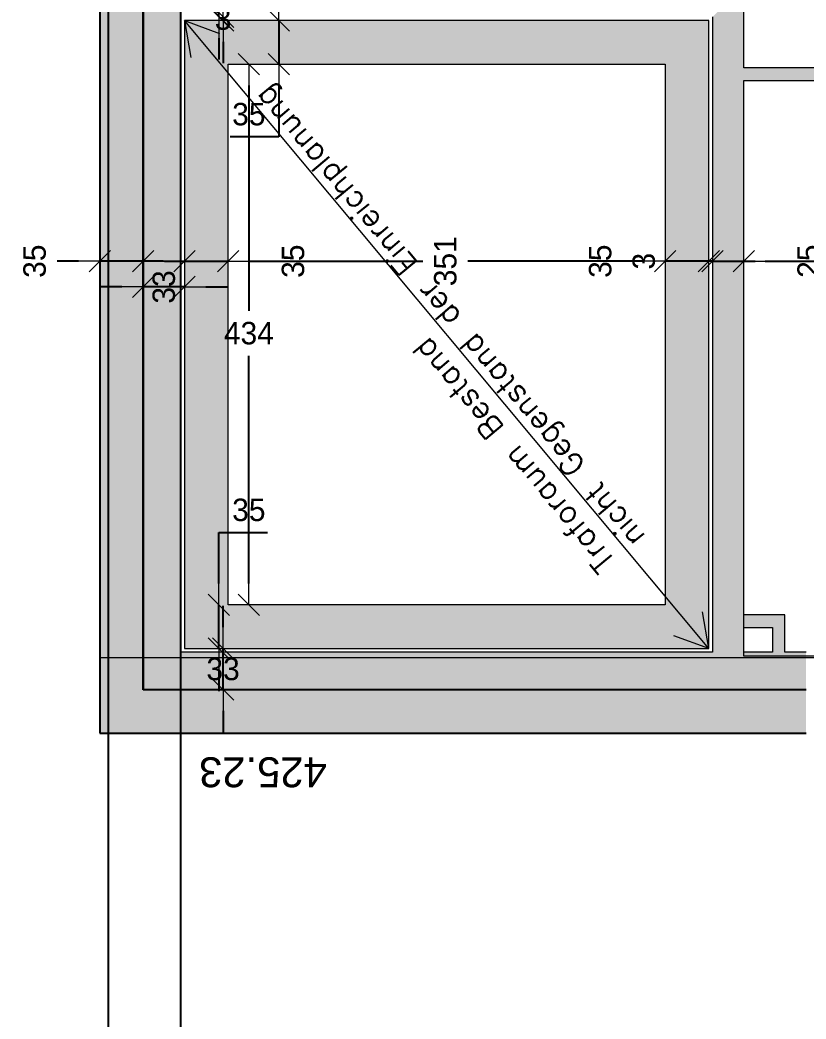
# Model space of a CAD drawing. Header units: metres. Extents: x -223175 to -223082, y -66 to 73.
# Drawn here: x -223167.98 to -223161.67, y -52.32 to -44.3 of the extents above; entities that cross this region are included whole.
import ezdxf
from ezdxf.enums import TextEntityAlignment as Align

# ---------------------------------------------------------------- set-up
doc = ezdxf.new("R2010")
doc.units = ezdxf.units.M
doc.header["$MEASUREMENT"] = 0
doc.linetypes.add('Untersicht', pattern=[0.2, 0.15, -0.05])
for name, color, linetype in [('cs-bemassung.cs', 7, 'Continuous'), ('cs-bestand wand.cs', 7, 'Continuous'), ('cs-einrichtung allg.cs', 7, 'Continuous'), ('cs-geo-hoehen.GEO', 7, 'Continuous'), ('cs-linie allg.cs', 7, 'Continuous'), ('cs-neu daemmung.cs', 7, 'Continuous'), ('cs-text allg.cs', 7, 'Continuous'), ('cs-text.cs', 7, 'Continuous'), ('cs-wand ntr.cs', 7, 'Continuous')]:
    doc.layers.add(name, color=color, linetype=linetype)
doc.styles.add('ERSTELLTER_STIL_2', font='arial.ttf')
doc.dimstyles.new('ERSTELLTER_STIL__2', dxfattribs={"dimtxt": 0.18, "dimasz": 0.171, "dimexe": 0.18, "dimexo": 0.0625, "dimgap": 0.09, "dimtad": 1, "dimtih": 1, "dimtoh": 1, "dimdec": 0, "dimlfac": 100, "dimzin": 0, "dimdsep": 46, "dimtxsty": 'Standard', "dimblk": 'ARROWHEAD_6', "dimblk1": 'ARROWHEAD_6', "dimblk2": 'ARROWHEAD_6', "dimcen": 0.09, "dimse1": 1, "dimse2": 1, "dimclrd": 7, "dimclre": 7, "dimclrt": 7, "dimazin": 0, "dimtfac": 1, "dimtdec": 4, "dimtmove": 0, "dimatfit": 3, "dimfxl": 1, "dimtolj": 1, "dimtzin": 0, "dimarcsym": 0})
doc.dimstyles.new('ERSTELLTER_STIL__4', dxfattribs={"dimtxt": 0.18, "dimasz": 0.171, "dimexe": 0.18, "dimexo": 0.0625, "dimgap": 0.09, "dimtad": 1, "dimdec": 0, "dimlfac": 100, "dimzin": 0, "dimdsep": 46, "dimtxsty": 'Standard', "dimblk": 'ARROWHEAD_6', "dimblk1": 'ARROWHEAD_6', "dimblk2": 'ARROWHEAD_6', "dimcen": 0.09, "dimse1": 1, "dimse2": 1, "dimclrd": 7, "dimclre": 7, "dimclrt": 7, "dimazin": 0, "dimtfac": 1, "dimtdec": 4, "dimtmove": 0, "dimatfit": 3, "dimfxl": 1, "dimtolj": 1, "dimtzin": 0, "dimarcsym": 0})

# ---------------------------------------------------------------- blocks, each defined once
blk = doc.blocks.new('Wand_2', base_point=(-14446.4313, 223166.6681))
at = {"layer": 'cs-neu daemmung.cs', "linetype": 'Continuous', "lineweight": 0, "true_color": 0xe4d7be}
blk.add_hatch(color=254, dxfattribs=at).paths.add_polyline_path([(-14446.7813, 223167.0181), (-14446.4313, 223166.6681), (-14440.7813, 223166.6681), (-14440.7813, 223167.0181)])
at = {"layer": 'cs-neu daemmung.cs', "color": 1, "linetype": 'Continuous', "lineweight": 25, "flags": 128}
for points in [[(-14440.7813, 223167.0181), (-14446.7813, 223167.0181)], [(-14446.4313, 223166.6681), (-14440.7813, 223166.6681)]]:
    blk.add_lwpolyline(points, dxfattribs=at)
blk = doc.blocks.new('Morph_2', base_point=(-14400.3684, 223131.1158))
at = {"layer": 'cs-bestand wand.cs', "color": 250, "linetype": 'Continuous', "lineweight": 20}
for p, q in [((-14446.7813, 223167.0171), (-14446.7813, 223161.3471)), ((-14446.1761, 223167.0171), (-14446.7813, 223167.0171)), ((-14446.1761, 223151.9371), (-14446.1761, 223167.0171))]:
    blk.add_line(p, q, dxfattribs=at)
at = {"layer": 'cs-bestand wand.cs', "color": 253, "linetype": 'Untersicht', "lineweight": 20, "true_color": 0xaaaaaa, "flags": 128}
for points in [[(-14446.1761, 223167.0171), (-14446.7813, 223167.0171)], [(-14446.7813, 223167.0171), (-14446.7813, 223151.9371)], [(-14446.1761, 223151.9371), (-14446.1761, 223167.0171)]]:
    blk.add_lwpolyline(points, dxfattribs=at)
blk = doc.blocks.new('Blockfutter 21_2')
at = {"layer": 'cs-wand ntr.cs', "color": 7, "linetype": 'Continuous', "lineweight": 13}
for p, q in [((0.41, 0), (0.41, 0.82)), ((-0.45, 0), (0.45, 0)), ((-0.4, 0), (-0.45, 0)), ((-0.45, 0), (-0.45, -0.1)), ((-0.45, 0), (-0.45, -0.1)), ((-0.45, 0), (-0.45, -0.1)), ((-0.4, -0.1), (-0.4, 0)), ((0.45, 0), (0.4, 0)), ((0.4, 0), (0.4, -0.1)), ((0.45, -0.1), (0.45, 0)), ((0.45, 0), (0.45, -0.1)), ((0.45, 0), (0.45, -0.1)), ((-0.45, -0.1), (0.45, -0.1)), ((-0.45, -0.1), (-0.4, -0.1)), ((0.4, -0.1), (0.45, -0.1))]:
    blk.add_line(p, q, dxfattribs=at)
blk.add_arc((0.41, 0), 0.82, 90, 180, dxfattribs=at)
blk = doc.blocks.new('T Marker 21')
at = {"layer": 'cs-wand ntr.cs', "color": 7, "linetype": 'Continuous', "lineweight": 13}
blk.add_line((0, 0.3), (0, -0.2), dxfattribs=at)
at = {"layer": 'cs-wand ntr.cs', "color": 7, "lineweight": 13}
for tag, p in [('DUMMY_273', (-0.19, 0.3889)), ('DUMMY_272', (-0.0264, 0.3143))]:
    blk.add_attdef(tag, text='', height=0.1, rotation=270, dxfattribs=at).set_placement(p, align=Align.BOTTOM_LEFT)
blk = doc.blocks.new('Wand_154', base_point=(-14441.5413, 223160.1471))
at = {"layer": 'cs-wand ntr.cs', "linetype": 'Continuous', "lineweight": 0, "true_color": 0xfee4b1}
for points in [[(-14441.5413, 223161.2472), (-14441.4413, 223161.2472), (-14441.4413, 223161.8471), (-14441.5413, 223161.8471)], [(-14441.5413, 223160.1471), (-14441.4413, 223160.1471), (-14441.4413, 223160.3472), (-14441.5413, 223160.3472)]]:
    blk.add_hatch(color=41, dxfattribs=at).paths.add_polyline_path(points)
at = {"layer": 'cs-wand ntr.cs', "color": 7, "linetype": 'Continuous', "lineweight": 13}
for p, q in [((-14441.5413, 223161.2472), (-14441.4413, 223161.2472)), ((-14441.5413, 223160.3472), (-14441.4413, 223160.3472))]:
    blk.add_line(p, q, dxfattribs=at)
at = {"layer": 'cs-wand ntr.cs', "color": 7, "linetype": 'Continuous', "lineweight": 13, "flags": 128}
for points in [[(-14441.5413, 223161.8471), (-14441.5413, 223161.2472)], [(-14441.4413, 223161.2472), (-14441.4413, 223161.8471)], [(-14441.5413, 223160.3472), (-14441.5413, 223160.1471)], [(-14441.4413, 223160.1471), (-14441.4413, 223160.3472)], [(-14441.5413, 223160.1471), (-14441.4413, 223160.1471)]]:
    blk.add_lwpolyline(points, dxfattribs=at)
at = {"layer": 'cs-wand ntr.cs', "color": 7, "linetype": 'Continuous', "lineweight": 13, "rotation": 90.00000000032115}
blk.add_blockref('Blockfutter 21_2', (-14441.5413, 223160.7972), dxfattribs=at)
at = {"layer": 'cs-wand ntr.cs', "color": 7, "linetype": 'Continuous', "lineweight": 13, "rotation": 90}
blk.add_blockref('T Marker 21', (-14441.5413, 223160.7972), dxfattribs=at).add_auto_attribs({'DUMMY_272': '80', 'DUMMY_273': '200'})
blk = doc.blocks.new('Wand_171', base_point=(-14441.0613, 223166.3371))
at = {"layer": 'cs-bestand wand.cs', "linetype": 'Continuous', "lineweight": 0, "true_color": 0x8b8b8b}
blk.add_hatch(color=252, dxfattribs=at).paths.add_polyline_path([(-14441.4113, 223165.9871), (-14441.4113, 223162.4771), (-14441.0613, 223162.1271), (-14441.0613, 223166.3371)])
at = {"layer": 'cs-bestand wand.cs', "color": 7, "linetype": 'Continuous', "lineweight": 20, "flags": 128}
for points in [[(-14441.0613, 223162.1271), (-14441.0613, 223166.3371)], [(-14441.4113, 223165.9871), (-14441.4113, 223162.4771)]]:
    blk.add_lwpolyline(points, dxfattribs=at)
blk = doc.blocks.new('Wand_172', base_point=(-14441.0613, 223162.1271))
at = {"layer": 'cs-bestand wand.cs', "linetype": 'Continuous', "lineweight": 0, "true_color": 0x8b8b8b}
blk.add_hatch(color=252, dxfattribs=at).paths.add_polyline_path([(-14441.4113, 223162.4771), (-14445.7513, 223162.4771), (-14446.1013, 223162.1271), (-14441.0613, 223162.1271)])
at = {"layer": 'cs-bestand wand.cs', "color": 7, "linetype": 'Continuous', "lineweight": 20, "flags": 128}
for points in [[(-14441.4113, 223162.4771), (-14445.7513, 223162.4771)], [(-14446.1013, 223162.1271), (-14441.0613, 223162.1271)]]:
    blk.add_lwpolyline(points, dxfattribs=at)
blk = doc.blocks.new('Wand_173', base_point=(-14446.1013, 223162.1271))
at = {"layer": 'cs-bestand wand.cs', "linetype": 'Continuous', "lineweight": 0, "true_color": 0x8b8b8b}
blk.add_hatch(color=252, dxfattribs=at).paths.add_polyline_path([(-14445.7513, 223162.4771), (-14445.7513, 223165.9871), (-14446.1013, 223166.3371), (-14446.1013, 223162.1271)])
at = {"layer": 'cs-bestand wand.cs', "color": 7, "linetype": 'Continuous', "lineweight": 20, "flags": 128}
for points in [[(-14446.1013, 223166.3371), (-14446.1013, 223162.1271)], [(-14445.7513, 223162.4771), (-14445.7513, 223165.9871)]]:
    blk.add_lwpolyline(points, dxfattribs=at)
blk = doc.blocks.new('Wand_174', base_point=(-14446.1013, 223166.3371))
at = {"layer": 'cs-bestand wand.cs', "linetype": 'Continuous', "lineweight": 0, "true_color": 0x8b8b8b}
blk.add_hatch(color=252, dxfattribs=at).paths.add_polyline_path([(-14445.7513, 223165.9871), (-14441.4113, 223165.9871), (-14441.0613, 223166.3371), (-14446.1013, 223166.3371)])
at = {"layer": 'cs-bestand wand.cs', "color": 7, "linetype": 'Continuous', "lineweight": 20, "flags": 128}
for points in [[(-14441.0613, 223166.3371), (-14446.1013, 223166.3371)], [(-14445.7513, 223165.9871), (-14441.4113, 223165.9871)]]:
    blk.add_lwpolyline(points, dxfattribs=at)
blk = doc.blocks.new('Wand_175', base_point=(-14440.7813, 223161.8471))
at = {"layer": 'cs-bestand wand.cs', "linetype": 'Continuous', "lineweight": 0, "true_color": 0x8b8b8b}
blk.add_hatch(color=252, dxfattribs=at).paths.add_polyline_path([(-14441.0313, 223162.0971), (-14446.1313, 223162.0971), (-14446.1313, 223161.8471), (-14440.7813, 223161.8471)])
at = {"layer": 'cs-bestand wand.cs', "color": 7, "linetype": 'Continuous', "lineweight": 20, "flags": 128}
for points in [[(-14441.0313, 223162.0971), (-14446.1313, 223162.0971)], [(-14446.1313, 223161.8471), (-14445.9313, 223161.8471)], [(-14445.8313, 223161.8471), (-14441.5413, 223161.8471)], [(-14441.4413, 223161.8471), (-14440.7813, 223161.8471)]]:
    blk.add_lwpolyline(points, dxfattribs=at)
blk = doc.blocks.new('Wand_683', base_point=(-14446.4313, 223161.6171))
at = {"layer": 'cs-wand ntr.cs', "linetype": 'Continuous', "lineweight": 0, "true_color": 0xfee4b1}
blk.add_hatch(color=41, dxfattribs=at).paths.add_polyline_path([(-14446.1313, 223161.5171), (-14445.8313, 223161.5171), (-14445.9313, 223161.6171), (-14446.1313, 223161.6171)])
at = {"layer": 'cs-wand ntr.cs', "color": 7, "linetype": 'Continuous', "lineweight": 13, "flags": 128}
for points in [[(-14445.9313, 223161.6171), (-14446.1313, 223161.6171)], [(-14446.1313, 223161.5171), (-14445.8313, 223161.5171)]]:
    blk.add_lwpolyline(points, dxfattribs=at)
blk = doc.blocks.new('Wand_684', base_point=(-14445.9313, 223161.6171))
at = {"layer": 'cs-wand ntr.cs', "linetype": 'Continuous', "lineweight": 0, "true_color": 0xfee4b1}
blk.add_hatch(color=41, dxfattribs=at).paths.add_polyline_path([(-14445.8313, 223161.5171), (-14445.8313, 223161.8471), (-14445.9313, 223161.8471), (-14445.9313, 223161.6171)])
at = {"layer": 'cs-wand ntr.cs', "color": 7, "linetype": 'Continuous', "lineweight": 13, "flags": 128}
for points in [[(-14445.9313, 223161.8471), (-14445.9313, 223161.6171)], [(-14445.8313, 223161.5171), (-14445.8313, 223161.8471)]]:
    blk.add_lwpolyline(points, dxfattribs=at)
blk = doc.blocks.new('sn-aa_cupboard_60_60_2')
at = {"layer": 'cs-einrichtung allg.cs', "color": 251, "linetype": 'Continuous', "lineweight": 0, "true_color": 0x494949}
for p, q in [((0.6, 4.62), (0, 4.62)), ((0, 4.62), (0, 0)), ((0.6, 0), (0.6, 4.62)), ((0, 0), (0.6, 0))]:
    blk.add_line(p, q, dxfattribs=at)
blk = doc.blocks.new('Linie_5', base_point=(-14446.1013, 223162.1271))
at = {"layer": 'cs-text allg.cs', "color": 7, "linetype": 'Continuous', "lineweight": 13}
for p, q in [((-14446.1013, 223162.1271), (-14441.0613, 223166.3371)), ((-14441.0613, 223166.3371), (-14441.3568, 223166.2857)), ((-14441.0613, 223166.3371), (-14441.1645, 223166.0554)), ((-14446.1013, 223162.1271), (-14445.998, 223162.4088)), ((-14446.1013, 223162.1271), (-14445.8057, 223162.1785))]:
    blk.add_line(p, q, dxfattribs=at)
blk = doc.blocks.new('Wand_724', base_point=(-14435.6913, 223166.6671))
at = {"layer": 'cs-bestand wand.cs', "linetype": 'Continuous', "lineweight": 0, "true_color": 0x8b8b8b}
blk.add_hatch(color=252, dxfattribs=at).paths.add_polyline_path([(-14446.4313, 223166.3671), (-14440.7813, 223166.3671), (-14440.7813, 223166.6671), (-14446.4313, 223166.6671)])
at = {"layer": 'cs-bestand wand.cs', "color": 7, "linetype": 'Continuous', "lineweight": 20, "flags": 128}
for points in [[(-14440.7813, 223166.6671), (-14446.4313, 223166.6671)], [(-14446.4313, 223166.6671), (-14446.4313, 223166.3671)], [(-14446.4313, 223166.3671), (-14441.0313, 223166.3671)]]:
    blk.add_lwpolyline(points, dxfattribs=at)
blk = doc.blocks.new('Wand_725', base_point=(-14446.4313, 223152.2871))
at = {"layer": 'cs-neu daemmung.cs', "linetype": 'Continuous', "lineweight": 0, "true_color": 0xe4d7be}
blk.add_hatch(color=254, dxfattribs=at).paths.add_polyline_path([(-14446.4313, 223166.6681), (-14446.7813, 223167.0181), (-14446.7813, 223161.3471), (-14446.4313, 223161.3471)])
at = {"layer": 'cs-neu daemmung.cs', "color": 1, "linetype": 'Continuous', "lineweight": 25, "flags": 128}
for points in [[(-14446.7813, 223167.0181), (-14446.7813, 223161.3471)], [(-14446.4313, 223161.3471), (-14446.4313, 223166.6681)]]:
    blk.add_lwpolyline(points, dxfattribs=at)
blk = doc.blocks.new('Wand_834', base_point=(-14446.4313, 223166.6671))
at = {"layer": 'cs-bestand wand.cs', "linetype": 'Continuous', "lineweight": 0, "true_color": 0x8b8b8b}
blk.add_hatch(color=252, dxfattribs=at).paths.add_polyline_path([(-14446.4313, 223166.6671), (-14446.4313, 223161.3471), (-14446.1313, 223161.3471), (-14446.1313, 223166.3671)])
at = {"layer": 'cs-bestand wand.cs', "color": 7, "linetype": 'Continuous', "lineweight": 20, "flags": 128}
for points in [[(-14446.4313, 223166.6671), (-14446.4313, 223161.3471)], [(-14446.1313, 223162.0971), (-14446.1313, 223166.3671)], [(-14446.1313, 223161.6171), (-14446.1313, 223161.8471)], [(-14446.1313, 223161.3471), (-14446.1313, 223161.5171)]]:
    blk.add_lwpolyline(points, dxfattribs=at)
blk = doc.blocks.new('ARROWHEAD_6')
at = {"color": 0, "linetype": 'Continuous', "lineweight": 0}
for p, q in [((-0.5, -0.5), (0.5, 0.5)), ((0, 0), (-1, 0))]:
    blk.add_line(p, q, dxfattribs=at)
blk = doc.blocks.new('*D952')
at = {"layer": 'cs-bemassung.cs', "color": 7, "linetype": 'Continuous', "lineweight": -2, "transparency": 16777216}
for p, q in [((-223162.0011, -46.2402), (-223160.4782, -46.2402)), ((-223158.8431, -46.2402), (-223160.1182, -46.2402))]:
    blk.add_line(p, q, dxfattribs=at)
at = {"layer": 'Defpoints', "color": 0, "linetype": 'Continuous', "transparency": 16777216}
for p in [(-223162.1721, -46.2402), (-223162.1721, -46.8542), (-223158.6721, -47.1342)]:
    blk.add_point(p, dxfattribs=at)
at = {"layer": 'cs-bemassung.cs', "color": 7, "linetype": 'Continuous', "lineweight": -2, "transparency": 16777216, "xscale": 0.171, "yscale": 0.171, "zscale": 0.171, "rotation": 180}
blk.add_blockref('ARROWHEAD_6', (-223162.1721, -46.2402), dxfattribs=at)
at = {"layer": 'cs-bemassung.cs', "color": 7, "linetype": 'Continuous', "lineweight": -2, "transparency": 16777216, "xscale": 0.171, "yscale": 0.171, "zscale": 0.171}
blk.add_blockref('ARROWHEAD_6', (-223158.6721, -46.2402), dxfattribs=at)
at = {"layer": 'cs-bemassung.cs', "color": 7, "linetype": 'Continuous', "lineweight": 0, "transparency": 16777216, "insert": (-223160.2982, -46.2402), "char_height": 0.18, "attachment_point": 5, "rotation": 90}
blk.add_mtext('\\A1;350', dxfattribs=at)
blk = doc.blocks.new('*D953')
at = {"layer": 'cs-bemassung.cs', "color": 7, "linetype": 'Continuous', "lineweight": -2, "transparency": 16777216}
for p, q in [((-223162.5931, -46.2402), (-223162.7641, -46.2402)), ((-223162.4221, -46.2402), (-223162.1721, -46.2402)), ((-223162.0011, -46.2402), (-223161.8301, -46.2402))]:
    blk.add_line(p, q, dxfattribs=at)
at = {"layer": 'Defpoints', "color": 0, "linetype": 'Continuous', "transparency": 16777216}
for p in [(-223162.4221, -46.2402), (-223162.4221, -46.8542), (-223162.1721, -46.8542)]:
    blk.add_point(p, dxfattribs=at)
at = {"layer": 'cs-bemassung.cs', "color": 7, "linetype": 'Continuous', "lineweight": -2, "transparency": 16777216, "xscale": 0.171, "yscale": 0.171, "zscale": 0.171}
blk.add_blockref('ARROWHEAD_6', (-223162.4221, -46.2402), dxfattribs=at)
at = {"layer": 'cs-bemassung.cs', "color": 7, "linetype": 'Continuous', "lineweight": -2, "transparency": 16777216, "xscale": 0.171, "yscale": 0.171, "zscale": 0.171, "rotation": 180}
blk.add_blockref('ARROWHEAD_6', (-223162.1721, -46.2402), dxfattribs=at)
at = {"layer": 'cs-bemassung.cs', "color": 7, "linetype": 'Continuous', "lineweight": 0, "transparency": 16777216, "insert": (-223161.6501, -46.2402), "char_height": 0.18, "attachment_point": 5, "rotation": 90}
blk.add_mtext('\\A1;25', dxfattribs=at)
blk = doc.blocks.new('*D954')
at = {"layer": 'cs-bemassung.cs', "color": 7, "linetype": 'Continuous', "lineweight": -2, "transparency": 16777216}
for p, q in [((-223162.6231, -46.2402), (-223162.7941, -46.2402)), ((-223162.4221, -46.2402), (-223162.4521, -46.2402)), ((-223162.2511, -46.2402), (-223162.0801, -46.2402))]:
    blk.add_line(p, q, dxfattribs=at)
at = {"layer": 'Defpoints', "color": 0, "linetype": 'Continuous', "transparency": 16777216}
for p in [(-223162.4521, -46.2402), (-223162.4521, -46.8292), (-223162.4221, -46.8542)]:
    blk.add_point(p, dxfattribs=at)
at = {"layer": 'cs-bemassung.cs', "color": 7, "linetype": 'Continuous', "lineweight": -2, "transparency": 16777216, "xscale": 0.171, "yscale": 0.171, "zscale": 0.171}
blk.add_blockref('ARROWHEAD_6', (-223162.4521, -46.2402), dxfattribs=at)
at = {"layer": 'cs-bemassung.cs', "color": 7, "linetype": 'Continuous', "lineweight": -2, "transparency": 16777216, "xscale": 0.171, "yscale": 0.171, "zscale": 0.171, "rotation": 180}
blk.add_blockref('ARROWHEAD_6', (-223162.4221, -46.2402), dxfattribs=at)
at = {"layer": 'cs-bemassung.cs', "color": 7, "linetype": 'Continuous', "lineweight": 0, "transparency": 16777216, "insert": (-223162.9741, -46.2402), "char_height": 0.18, "attachment_point": 5, "rotation": 90}
blk.add_mtext('\\A1;3', dxfattribs=at)
blk = doc.blocks.new('*D955')
at = {"layer": 'cs-bemassung.cs', "color": 7, "linetype": 'Continuous', "lineweight": -2, "transparency": 16777216}
for p, q in [((-223162.9731, -46.2402), (-223163.1441, -46.2402)), ((-223162.4521, -46.2402), (-223162.8021, -46.2402)), ((-223162.2811, -46.2402), (-223162.1101, -46.2402))]:
    blk.add_line(p, q, dxfattribs=at)
at = {"layer": 'Defpoints', "color": 0, "linetype": 'Continuous', "transparency": 16777216}
for p in [(-223162.8021, -46.2402), (-223162.8021, -46.8292), (-223162.4521, -46.8292)]:
    blk.add_point(p, dxfattribs=at)
at = {"layer": 'cs-bemassung.cs', "color": 7, "linetype": 'Continuous', "lineweight": -2, "transparency": 16777216, "xscale": 0.171, "yscale": 0.171, "zscale": 0.171}
blk.add_blockref('ARROWHEAD_6', (-223162.8021, -46.2402), dxfattribs=at)
at = {"layer": 'cs-bemassung.cs', "color": 7, "linetype": 'Continuous', "lineweight": -2, "transparency": 16777216, "xscale": 0.171, "yscale": 0.171, "zscale": 0.171, "rotation": 180}
blk.add_blockref('ARROWHEAD_6', (-223162.4521, -46.2402), dxfattribs=at)
at = {"layer": 'cs-bemassung.cs', "color": 7, "linetype": 'Continuous', "lineweight": 0, "transparency": 16777216, "insert": (-223163.3241, -46.2402), "char_height": 0.18, "attachment_point": 5, "rotation": 90}
blk.add_mtext('\\A1;35', dxfattribs=at)
blk = doc.blocks.new('*D956')
at = {"layer": 'cs-bemassung.cs', "color": 7, "linetype": 'Continuous', "lineweight": -2, "transparency": 16777216}
for p, q in [((-223166.1411, -46.2402), (-223164.7476, -46.2402)), ((-223162.9731, -46.2402), (-223164.3876, -46.2402))]:
    blk.add_line(p, q, dxfattribs=at)
at = {"layer": 'Defpoints', "color": 0, "linetype": 'Continuous', "transparency": 16777216}
for p in [(-223166.3121, -46.2402), (-223166.3121, -46.8292), (-223162.8021, -46.8292)]:
    blk.add_point(p, dxfattribs=at)
at = {"layer": 'cs-bemassung.cs', "color": 7, "linetype": 'Continuous', "lineweight": -2, "transparency": 16777216, "xscale": 0.171, "yscale": 0.171, "zscale": 0.171, "rotation": 180}
blk.add_blockref('ARROWHEAD_6', (-223166.3121, -46.2402), dxfattribs=at)
at = {"layer": 'cs-bemassung.cs', "color": 7, "linetype": 'Continuous', "lineweight": -2, "transparency": 16777216, "xscale": 0.171, "yscale": 0.171, "zscale": 0.171}
blk.add_blockref('ARROWHEAD_6', (-223162.8021, -46.2402), dxfattribs=at)
at = {"layer": 'cs-bemassung.cs', "color": 7, "linetype": 'Continuous', "lineweight": 0, "transparency": 16777216, "insert": (-223164.5676, -46.2402), "char_height": 0.18, "attachment_point": 5, "rotation": 90}
blk.add_mtext('\\A1;351', dxfattribs=at)
blk = doc.blocks.new('*D957')
at = {"layer": 'cs-bemassung.cs', "color": 7, "linetype": 'Continuous', "lineweight": -2, "transparency": 16777216}
for p, q in [((-223166.8331, -46.2402), (-223167.0041, -46.2402)), ((-223166.6621, -46.2402), (-223166.3121, -46.2402)), ((-223166.1411, -46.2402), (-223165.9701, -46.2402))]:
    blk.add_line(p, q, dxfattribs=at)
at = {"layer": 'Defpoints', "color": 0, "linetype": 'Continuous', "transparency": 16777216}
for p in [(-223166.6621, -46.2402), (-223166.6621, -46.8292), (-223166.3121, -46.8292)]:
    blk.add_point(p, dxfattribs=at)
at = {"layer": 'cs-bemassung.cs', "color": 7, "linetype": 'Continuous', "lineweight": -2, "transparency": 16777216, "xscale": 0.171, "yscale": 0.171, "zscale": 0.171}
blk.add_blockref('ARROWHEAD_6', (-223166.6621, -46.2402), dxfattribs=at)
at = {"layer": 'cs-bemassung.cs', "color": 7, "linetype": 'Continuous', "lineweight": -2, "transparency": 16777216, "xscale": 0.171, "yscale": 0.171, "zscale": 0.171, "rotation": 180}
blk.add_blockref('ARROWHEAD_6', (-223166.3121, -46.2402), dxfattribs=at)
at = {"layer": 'cs-bemassung.cs', "color": 7, "linetype": 'Continuous', "lineweight": 0, "transparency": 16777216, "insert": (-223165.7901, -46.2402), "char_height": 0.18, "attachment_point": 5, "rotation": 90}
blk.add_mtext('\\A1;35', dxfattribs=at)
blk = doc.blocks.new('*D958')
at = {"layer": 'cs-bemassung.cs', "color": 7, "linetype": 'Continuous', "lineweight": -2, "transparency": 16777216}
for p, q in [((-223167.1641, -46.4472), (-223167.3351, -46.4472)), ((-223166.6621, -46.4472), (-223166.9931, -46.4472)), ((-223166.4911, -46.4472), (-223166.3201, -46.4472))]:
    blk.add_line(p, q, dxfattribs=at)
at = {"layer": 'Defpoints', "color": 0, "linetype": 'Continuous', "transparency": 16777216}
for p in [(-223166.9931, -45.2342), (-223166.9931, -46.4472), (-223166.6621, -46.8292)]:
    blk.add_point(p, dxfattribs=at)
at = {"layer": 'cs-bemassung.cs', "color": 7, "linetype": 'Continuous', "lineweight": -2, "transparency": 16777216, "xscale": 0.171, "yscale": 0.171, "zscale": 0.171}
blk.add_blockref('ARROWHEAD_6', (-223166.9931, -46.4472), dxfattribs=at)
at = {"layer": 'cs-bemassung.cs', "color": 7, "linetype": 'Continuous', "lineweight": -2, "transparency": 16777216, "xscale": 0.171, "yscale": 0.171, "zscale": 0.171, "rotation": 180}
blk.add_blockref('ARROWHEAD_6', (-223166.6621, -46.4472), dxfattribs=at)
at = {"layer": 'cs-bemassung.cs', "color": 7, "linetype": 'Continuous', "lineweight": 0, "transparency": 16777216, "insert": (-223166.8276, -46.4472), "char_height": 0.18, "attachment_point": 5, "rotation": 90}
blk.add_mtext('\\A1;33', dxfattribs=at)
blk = doc.blocks.new('*D959')
at = {"layer": 'cs-bemassung.cs', "color": 7, "linetype": 'Continuous', "lineweight": -2, "transparency": 16777216}
for p, q in [((-223167.5141, -46.2402), (-223167.6851, -46.2402)), ((-223166.9931, -46.2402), (-223167.3431, -46.2402)), ((-223166.8221, -46.2402), (-223166.6511, -46.2402))]:
    blk.add_line(p, q, dxfattribs=at)
at = {"layer": 'Defpoints', "color": 0, "linetype": 'Continuous', "transparency": 16777216}
for p in [(-223167.3431, -45.2342), (-223166.9931, -45.2342), (-223167.3431, -46.2402)]:
    blk.add_point(p, dxfattribs=at)
at = {"layer": 'cs-bemassung.cs', "color": 7, "linetype": 'Continuous', "lineweight": -2, "transparency": 16777216, "xscale": 0.171, "yscale": 0.171, "zscale": 0.171}
blk.add_blockref('ARROWHEAD_6', (-223167.3431, -46.2402), dxfattribs=at)
at = {"layer": 'cs-bemassung.cs', "color": 7, "linetype": 'Continuous', "lineweight": -2, "transparency": 16777216, "xscale": 0.171, "yscale": 0.171, "zscale": 0.171, "rotation": 180}
blk.add_blockref('ARROWHEAD_6', (-223166.9931, -46.2402), dxfattribs=at)
at = {"layer": 'cs-bemassung.cs', "color": 7, "linetype": 'Continuous', "lineweight": 0, "transparency": 16777216, "insert": (-223167.8651, -46.2402), "char_height": 0.18, "attachment_point": 5, "rotation": 90}
blk.add_mtext('\\A1;35', dxfattribs=at)
blk = doc.blocks.new('*D961')
at = {"layer": 'cs-bemassung.cs', "color": 7, "linetype": 'Continuous', "lineweight": -2, "transparency": 16777216}
for p, q in [((-223166.3526, -49.1782), (-223166.3526, -49.0072)), ((-223166.3526, -49.6792), (-223166.3526, -49.3492)), ((-223166.3526, -49.8502), (-223166.3526, -50.0212))]:
    blk.add_line(p, q, dxfattribs=at)
at = {"layer": 'Defpoints', "color": 0, "linetype": 'Continuous', "transparency": 16777216}
for p in [(-223166.3526, -49.3492), (-223164.5571, -49.3492), (-223159.8026, -49.6792)]:
    blk.add_point(p, dxfattribs=at)
at = {"layer": 'cs-bemassung.cs', "color": 7, "linetype": 'Continuous', "lineweight": -2, "transparency": 16777216, "xscale": 0.171, "yscale": 0.171, "zscale": 0.171}
for p, rotation in [((-223166.3526, -49.3492), 270), ((-223166.3526, -49.6792), 90)]:
    blk.add_blockref('ARROWHEAD_6', p, dxfattribs=dict(at, rotation=rotation))
at = {"layer": 'cs-bemassung.cs', "color": 7, "linetype": 'Continuous', "lineweight": 0, "transparency": 16777216, "insert": (-223166.3526, -49.5142), "char_height": 0.18, "attachment_point": 5}
blk.add_mtext('\\A1;33', dxfattribs=at)
blk = doc.blocks.new('*D962')
at = {"layer": 'cs-bemassung.cs', "color": 7, "linetype": 'Continuous', "lineweight": -2, "transparency": 16777216}
for p, q in [((-223166.3856, -48.8282), (-223166.3856, -48.4172)), ((-223166.3856, -48.4172), (-223165.9956, -48.4172)), ((-223166.3856, -49.3492), (-223166.3856, -48.9992)), ((-223166.3856, -49.5202), (-223166.3856, -49.6912))]:
    blk.add_line(p, q, dxfattribs=at)
at = {"layer": 'Defpoints', "color": 0, "linetype": 'Continuous', "transparency": 16777216}
for p in [(-223166.3856, -48.9992), (-223164.5571, -48.9992), (-223164.5571, -49.3492)]:
    blk.add_point(p, dxfattribs=at)
at = {"layer": 'cs-bemassung.cs', "color": 7, "linetype": 'Continuous', "lineweight": -2, "transparency": 16777216, "xscale": 0.171, "yscale": 0.171, "zscale": 0.171}
for p, rotation in [((-223166.3856, -48.9992), 270), ((-223166.3856, -49.3492), 90)]:
    blk.add_blockref('ARROWHEAD_6', p, dxfattribs=dict(at, rotation=rotation))
at = {"layer": 'cs-bemassung.cs', "color": 7, "linetype": 'Continuous', "lineweight": 0, "transparency": 16777216, "insert": (-223166.1456, -48.2372), "char_height": 0.18, "attachment_point": 5}
blk.add_mtext('\\A1;35', dxfattribs=at)
blk = doc.blocks.new('*D963')
at = {"layer": 'cs-bemassung.cs', "color": 7, "linetype": 'Continuous', "lineweight": -2, "transparency": 16777216}
for p, q in [((-223166.1456, -44.8302), (-223166.1456, -46.6388)), ((-223166.1456, -48.8282), (-223166.1456, -46.9988))]:
    blk.add_line(p, q, dxfattribs=at)
at = {"layer": 'Defpoints', "color": 0, "linetype": 'Continuous', "transparency": 16777216}
for p in [(-223166.1456, -44.6592), (-223164.5571, -44.6592), (-223164.5571, -48.9992)]:
    blk.add_point(p, dxfattribs=at)
at = {"layer": 'cs-bemassung.cs', "color": 7, "linetype": 'Continuous', "lineweight": -2, "transparency": 16777216, "xscale": 0.171, "yscale": 0.171, "zscale": 0.171}
for p, rotation in [((-223166.1456, -44.6592), 90), ((-223166.1456, -48.9992), 270)]:
    blk.add_blockref('ARROWHEAD_6', p, dxfattribs=dict(at, rotation=rotation))
at = {"layer": 'cs-bemassung.cs', "color": 7, "linetype": 'Continuous', "lineweight": 0, "transparency": 16777216, "insert": (-223166.1456, -46.8188), "char_height": 0.18, "attachment_point": 5}
blk.add_mtext('\\A1;434', dxfattribs=at)
blk = doc.blocks.new('*D964')
at = {"layer": 'cs-bemassung.cs', "color": 7, "linetype": 'Continuous', "lineweight": -2, "transparency": 16777216}
for p, q in [((-223165.9056, -44.1382), (-223165.9056, -43.9672)), ((-223165.9056, -44.3092), (-223165.9056, -44.6592)), ((-223165.9056, -44.8302), (-223165.9056, -45.2412)), ((-223165.9056, -45.2412), (-223166.2956, -45.2412))]:
    blk.add_line(p, q, dxfattribs=at)
at = {"layer": 'Defpoints', "color": 0, "linetype": 'Continuous', "transparency": 16777216}
for p in [(-223165.9056, -44.3092), (-223164.5571, -44.3092), (-223164.5571, -44.6592)]:
    blk.add_point(p, dxfattribs=at)
at = {"layer": 'cs-bemassung.cs', "color": 7, "linetype": 'Continuous', "lineweight": -2, "transparency": 16777216, "xscale": 0.171, "yscale": 0.171, "zscale": 0.171}
for p, rotation in [((-223165.9056, -44.3092), 270), ((-223165.9056, -44.6592), 90)]:
    blk.add_blockref('ARROWHEAD_6', p, dxfattribs=dict(at, rotation=rotation))
at = {"layer": 'cs-bemassung.cs', "color": 7, "linetype": 'Continuous', "lineweight": 0, "transparency": 16777216, "insert": (-223166.1456, -45.0612), "char_height": 0.18, "attachment_point": 5}
blk.add_mtext('\\A1;35', dxfattribs=at)
blk = doc.blocks.new('*D965')
at = {"layer": 'cs-bemassung.cs', "color": 7, "linetype": 'Continuous', "lineweight": -2, "transparency": 16777216}
for p, q in [((-223166.3526, -44.1082), (-223166.3526, -43.9372)), ((-223166.3526, -44.3092), (-223166.3526, -44.2792)), ((-223166.3526, -44.4802), (-223166.3526, -44.6512))]:
    blk.add_line(p, q, dxfattribs=at)
at = {"layer": 'Defpoints', "color": 0, "linetype": 'Continuous', "transparency": 16777216}
for p in [(-223166.3526, -44.2792), (-223164.5821, -44.2792), (-223164.5571, -44.3092)]:
    blk.add_point(p, dxfattribs=at)
at = {"layer": 'cs-bemassung.cs', "color": 7, "linetype": 'Continuous', "lineweight": -2, "transparency": 16777216, "xscale": 0.171, "yscale": 0.171, "zscale": 0.171}
for p, rotation in [((-223166.3526, -44.2792), 270), ((-223166.3526, -44.3092), 90)]:
    blk.add_blockref('ARROWHEAD_6', p, dxfattribs=dict(at, rotation=rotation))
at = {"layer": 'cs-bemassung.cs', "color": 7, "linetype": 'Continuous', "lineweight": 0, "transparency": 16777216, "insert": (-223166.3526, -44.2942), "char_height": 0.18, "attachment_point": 5}
blk.add_mtext('\\A1;3', dxfattribs=at)
blk = doc.blocks.new('*D966')
at = {"layer": 'cs-bemassung.cs', "color": 7, "linetype": 'Continuous', "lineweight": -2, "transparency": 16777216}
for p, q in [((-223166.3856, -43.8582), (-223166.3856, -43.4472)), ((-223166.3856, -43.4472), (-223165.9956, -43.4472)), ((-223166.3856, -44.2792), (-223166.3856, -44.0292)), ((-223166.3856, -44.4502), (-223166.3856, -44.6212))]:
    blk.add_line(p, q, dxfattribs=at)
at = {"layer": 'Defpoints', "color": 0, "linetype": 'Continuous', "transparency": 16777216}
for p in [(-223166.3856, -44.0292), (-223164.5821, -44.0292), (-223164.5821, -44.2792)]:
    blk.add_point(p, dxfattribs=at)
at = {"layer": 'cs-bemassung.cs', "color": 7, "linetype": 'Continuous', "lineweight": -2, "transparency": 16777216, "xscale": 0.171, "yscale": 0.171, "zscale": 0.171}
for p, rotation in [((-223166.3856, -44.0292), 270), ((-223166.3856, -44.2792), 90)]:
    blk.add_blockref('ARROWHEAD_6', p, dxfattribs=dict(at, rotation=rotation))
at = {"layer": 'cs-bemassung.cs', "color": 7, "linetype": 'Continuous', "lineweight": 0, "transparency": 16777216, "insert": (-223166.1456, -43.2672), "char_height": 0.18, "attachment_point": 5}
blk.add_mtext('\\A1;25', dxfattribs=at)

msp = doc.modelspace()

# ---------------------------------------------------------------- linework, layer by layer
for p, q in [((-223167.2721, -65.8784), (-223167.2721, 72.9787)), ((-223166.6921, -65.8784), (-223166.6921, 58.8393))]:
    msp.add_line(p, q)
at = {"layer": 'cs-linie allg.cs', "color": 7, "linetype": 'Continuous', "lineweight": 20}
msp.add_line((-223166.9921, -39.2392), (-223166.9921, -49.6792), dxfattribs=at)
msp.add_line((-223166.9921, -39.2392), (-223166.9921, -49.6792), dxfattribs=at)

# ---------------------------------------------------------------- block references
at = {"layer": 'cs-bestand wand.cs', "color": 7, "lineweight": 20, "rotation": 90}
for name, p in [('Wand_724', (-223166.9921, -38.9392)), ('Wand_175', (-223162.1721, -44.0292)), ('Wand_171', (-223166.6621, -44.3092)), ('Wand_174', (-223166.6621, -49.3492)), ('Wand_172', (-223162.4521, -44.3092)), ('Wand_173', (-223162.4521, -49.3492)), ('Wand_834', (-223166.9921, -49.6792))]:
    msp.add_blockref(name, p, dxfattribs=at)
at = {"layer": 'cs-bestand wand.cs', "linetype": 'Continuous', "lineweight": 0, "rotation": 90}
msp.add_blockref('Morph_2', (-223131.4408, -3.6164), dxfattribs=at)
at = {"layer": 'cs-einrichtung allg.cs', "color": 251, "linetype": 'Continuous', "lineweight": 0, "true_color": 0x494949, "xscale": -1, "rotation": 180}
msp.add_blockref('sn-aa_cupboard_60_60_2', (-223162.1721, -44.7892), dxfattribs=at)
at = {"layer": 'cs-neu daemmung.cs', "color": 1, "lineweight": 25, "rotation": 90}
for name, p in [('Wand_2', (-223166.9931, -49.6792)), ('Wand_725', (-223152.6121, -49.6792))]:
    msp.add_blockref(name, p, dxfattribs=at)
at = {"layer": 'cs-text allg.cs', "color": 7, "linetype": 'Continuous', "lineweight": 13, "rotation": 90}
msp.add_blockref('Linie_5', (-223162.4521, -49.3492), dxfattribs=at)
at = {"layer": 'cs-wand ntr.cs', "color": 7, "lineweight": 13, "rotation": 90}
for name, p in [('Wand_154', (-223160.4721, -44.7892)), ('Wand_684', (-223161.9421, -49.1792)), ('Wand_683', (-223161.9421, -49.6792))]:
    msp.add_blockref(name, p, dxfattribs=at)

# ---------------------------------------------------------------- texts
at = {"layer": 'cs-geo-hoehen.GEO', "color": 253, "linetype": 'Continuous', "lineweight": 20, "true_color": 0xaaaaaa, "insert": (-223165.5197, -50.2186), "char_height": 0.24, "attachment_point": 7, "rotation": 180, "style": 'ERSTELLTER_STIL_2'}
msp.add_mtext('\\A1;{\\pql;\\fArial|b0|i0|c0|p34;425.23}', dxfattribs=at)
at = {"layer": 'cs-text.cs', "color": 7, "linetype": 'Continuous', "lineweight": 0, "insert": (-223162.9097, -48.4097), "char_height": 0.18, "attachment_point": 7, "rotation": 129.87273, "line_spacing_factor": 1.036984}
msp.add_mtext('\\A1;{\\pql;\\Ftxt.shx;Traforaum Bestand \\P\\pql;\\Ftxt.shx;nicht Gegenstand der Einreichplanung}', dxfattribs=at)

# ---------------------------------------------------------------- dimensions: what is measured, and where the dimension line sits
at = {"layer": 'cs-bemassung.cs', "color": 7, "linetype": 'Continuous', "lineweight": 0}
for base, p1, p2, picture, middle in [((-223166.3856, -44.0292), (-223164.5821, -44.2792), (-223164.5821, -44.0292), '*D966', (-223166.1456, -43.4472)), ((-223166.3526, -44.2792), (-223164.5571, -44.3092), (-223164.5821, -44.2792), '*D965', (-223166.3526, -44.2942)), ((-223165.9056, -44.3092), (-223164.5571, -44.6592), (-223164.5571, -44.3092), '*D964', (-223166.1456, -45.2412)), ((-223166.1456, -44.6592), (-223164.5571, -48.9992), (-223164.5571, -44.6592), '*D963', (-223166.1456, -46.8188)), ((-223166.3856, -48.9992), (-223164.5571, -49.3492), (-223164.5571, -48.9992), '*D962', (-223166.1456, -48.4172)), ((-223166.3526, -49.3492), (-223159.8026, -49.6792), (-223164.5571, -49.3492), '*D961', (-223166.3526, -49.5142))]:
    dim = msp.add_linear_dim(base=base, p1=p1, p2=p2, angle=90, dimstyle='ERSTELLTER_STIL__2', dxfattribs=at)
    dim.commit()
    dim.dimension.update_dxf_attribs({"geometry": picture, "text_midpoint": middle, "dimtype": 160})
for base, p1, p2, picture, middle in [((-223167.3431, -46.2402), (-223166.9931, -45.2342), (-223167.3431, -45.2342), '*D959', (-223167.8651, -46.2402)), ((-223166.9931, -46.4472), (-223166.6621, -46.8292), (-223166.9931, -45.2342), '*D958', (-223166.8276, -46.4472)), ((-223166.6621, -46.2402), (-223166.3121, -46.8292), (-223166.6621, -46.8292), '*D957', (-223165.7901, -46.2402)), ((-223166.3121, -46.2402), (-223162.8021, -46.8292), (-223166.3121, -46.8292), '*D956', (-223164.5676, -46.2402)), ((-223162.8021, -46.2402), (-223162.4521, -46.8292), (-223162.8021, -46.8292), '*D955', (-223163.3241, -46.2402)), ((-223162.4221, -46.2402), (-223162.1721, -46.8542), (-223162.4221, -46.8542), '*D953', (-223161.6501, -46.2402)), ((-223162.1721, -46.2402), (-223158.6721, -47.1342), (-223162.1721, -46.8542), '*D952', (-223160.2982, -46.2402)), ((-223162.4521, -46.2402), (-223162.4221, -46.8542), (-223162.4521, -46.8292), '*D954', (-223162.9741, -46.2402))]:
    dim = msp.add_linear_dim(base=base, p1=p1, p2=p2, angle=180, dimstyle='ERSTELLTER_STIL__4', dxfattribs=at)
    dim.commit()
    dim.dimension.update_dxf_attribs({"geometry": picture, "text_midpoint": middle, "dimtype": 160, "text_rotation": 90})

doc.saveas('drawing.dxf')
